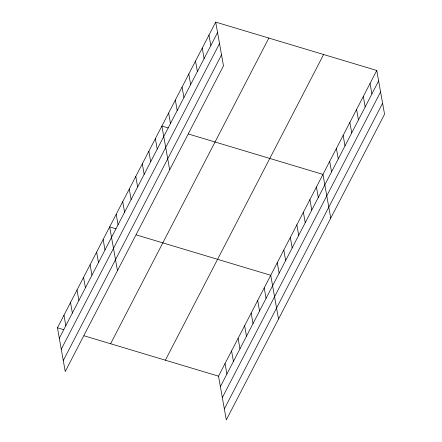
<?xml version="1.0" encoding="UTF-8"?>
<svg xmlns="http://www.w3.org/2000/svg" width="442" height="442" viewBox="0 0 442 442"><rect width="100%" height="100%" fill="white"/><g stroke="black" fill="none" stroke-linecap="round" stroke-linejoin="round"><path stroke-width="0.66" d="M215.696 22.1L223.486 65.841L65.239 371.529L57.449 327.787L215.696 22.1L376.761 70.471L384.551 114.213L226.304 419.9L218.514 376.159L376.761 70.471M59.311 338.252L217.558 32.564M61.267 349.235L219.514 43.548M63.283 360.55L221.53 54.858M110.599 343.749L268.846 38.062M165.363 360.197L323.61 54.51M220.381 386.623L378.628 80.936M222.337 397.607L380.584 91.919M224.348 408.916L382.595 103.229M168.22 127.937L161.888 126.036L169.678 169.778M188.463 134.014L322.958 174.402L330.749 218.144M115.997 228.812L109.666 226.912L117.462 270.653M136.246 234.89L270.736 275.283L278.526 319.025M57.449 327.787L63.775 329.688M84.024 335.771L218.514 376.159M370.037 83.461L371.899 93.931M363.313 96.455L365.175 106.92M356.583 109.445L358.451 119.909M349.86 122.44L351.721 132.904M343.136 135.429L344.998 145.893M336.406 148.424L338.274 158.888M329.682 161.413L331.55 171.877M316.428 187.016L318.295 197.48M309.903 199.624L311.765 210.088M303.372 212.232L305.24 222.696M296.847 224.845L298.709 235.31M290.322 237.453L292.184 247.918M283.792 250.061L285.654 260.526M277.267 262.67L279.129 273.139M264.211 287.891L266.073 298.356M257.68 300.499L259.548 310.964M208.967 35.089L210.834 45.559M251.155 313.113L253.017 323.577M202.243 48.084L204.105 58.548M244.625 325.721L246.492 336.185M195.519 61.073L197.381 71.543M238.1 338.329L239.962 348.793M188.789 74.068L190.657 84.532M231.569 350.937L233.437 361.407M182.065 87.057L183.933 97.522M225.044 363.551L226.906 374.015M175.341 100.052L177.203 110.517M168.617 113.041L170.479 123.506M155.363 138.644L157.225 149.109M148.832 151.252L150.7 161.717M142.307 163.86L144.169 174.33M135.777 176.474L137.644 186.938M129.252 189.082L131.114 199.546M122.721 201.69L124.589 212.154M116.196 214.304L118.058 224.768M103.141 239.52L105.003 249.984M96.61 252.128L98.478 262.598M90.085 264.741L91.947 275.206M83.56 277.349L85.422 287.814M77.03 289.958L78.891 300.422M70.505 302.571L72.366 313.035M63.974 315.179L65.836 325.643"/></g></svg>
